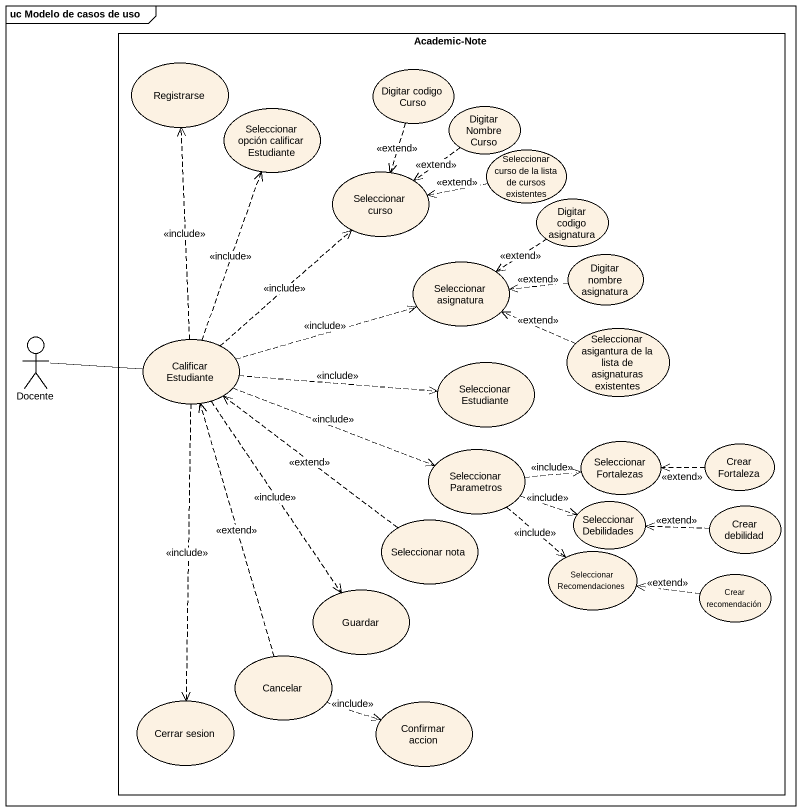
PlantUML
@startuml
mainframe uc Modelo de casos de uso
rectangle "Academic-Note" as Academic_Note {
  usecase Registrarse
  usecase "Digitar codigo Curso" as Digitar_codigo_Curso
  usecase "Seleccionar opción calificar Estudiante" as Seleccionar_opción
  usecase "Digitar Nombre Curso" as Digitar_Nombre_Curso
  usecase "Seleccionar curso de la lista de cursos existentes" as Seleccionar_curso_de_la
  usecase "Seleccionar curso" as Seleccionar_curso
  usecase "Digitar codigo asignatura" as Digitar_codigo_asignatura
  usecase "Seleccionar asignatura" as Seleccionar_asignatura
  usecase "Digitar nombre asignatura" as Digitar_nombre_asignatura
  usecase "Seleccionar asigantura de la lista de asignaturas existentes" as Seleccionar_asigantura_de
  usecase "Calificar Estudiante" as Calificar_Estudiante
  usecase "Seleccionar Estudiante" as Seleccionar_Estudiante
  usecase "Seleccionar Parametros" as Seleccionar_Parametros
  usecase "Seleccionar Fortalezas" as Seleccionar_Fortalezas
  usecase "Crear Fortaleza" as Crear_Fortaleza
  usecase "Seleccionar nota" as Seleccionar_nota
  usecase "Seleccionar Debilidades" as Seleccionar_Debilidades
  usecase "Crear debilidad" as Crear_debilidad
  usecase "Seleccionar Recomendaciones" as Seleccionar_Recomendaciones
  usecase "Crear recomendación" as Crear_recomendación
  usecase Guardar
  usecase Cancelar
  usecase "Cerrar sesion" as Cerrar_sesion
  usecase "Confirmar accion" as Confirmar_accion
}
actor Docente
Digitar_codigo_Curso ..> Seleccionar_curso : <<extend>>
Digitar_Nombre_Curso ..> Seleccionar_curso : <<extend>>
Seleccionar_curso_de_la .left.> Seleccionar_curso : <<extend>>
Digitar_codigo_asignatura ..> Seleccionar_asignatura : <<extend>>
Digitar_nombre_asignatura .left.> Seleccionar_asignatura : <<extend>>
Seleccionar_asigantura_de .left.> Seleccionar_asignatura : <<extend>>
Docente -right- Calificar_Estudiante
Calificar_Estudiante .up.> Registrarse : <<include>>
Calificar_Estudiante .up.> Seleccionar_opción : <<include>>
Calificar_Estudiante .up.> Seleccionar_curso : <<include>>
Calificar_Estudiante .right.> Seleccionar_asignatura : <<include>>
Calificar_Estudiante .right.> Seleccionar_Estudiante : <<include>>
Calificar_Estudiante .right.> Seleccionar_Parametros : <<include>>
Calificar_Estudiante ..> Guardar : <<include>>
Calificar_Estudiante ..> Cerrar_sesion : <<include>>
Seleccionar_Parametros .right.> Seleccionar_Fortalezas : <<include>>
Seleccionar_Parametros .right.> Seleccionar_Debilidades : <<include>>
Seleccionar_Parametros ..> Seleccionar_Recomendaciones : <<include>>
Crear_Fortaleza .left.> Seleccionar_Fortalezas : <<extend>>
Seleccionar_nota .up.> Calificar_Estudiante : <<extend>>
Crear_debilidad .left.> Seleccionar_Debilidades : <<extend>>
Crear_recomendación .left.> Seleccionar_Recomendaciones : <<extend>>
Cancelar .up.> Calificar_Estudiante : <<extend>>
Cancelar .right.> Confirmar_accion : <<include>>
@enduml
